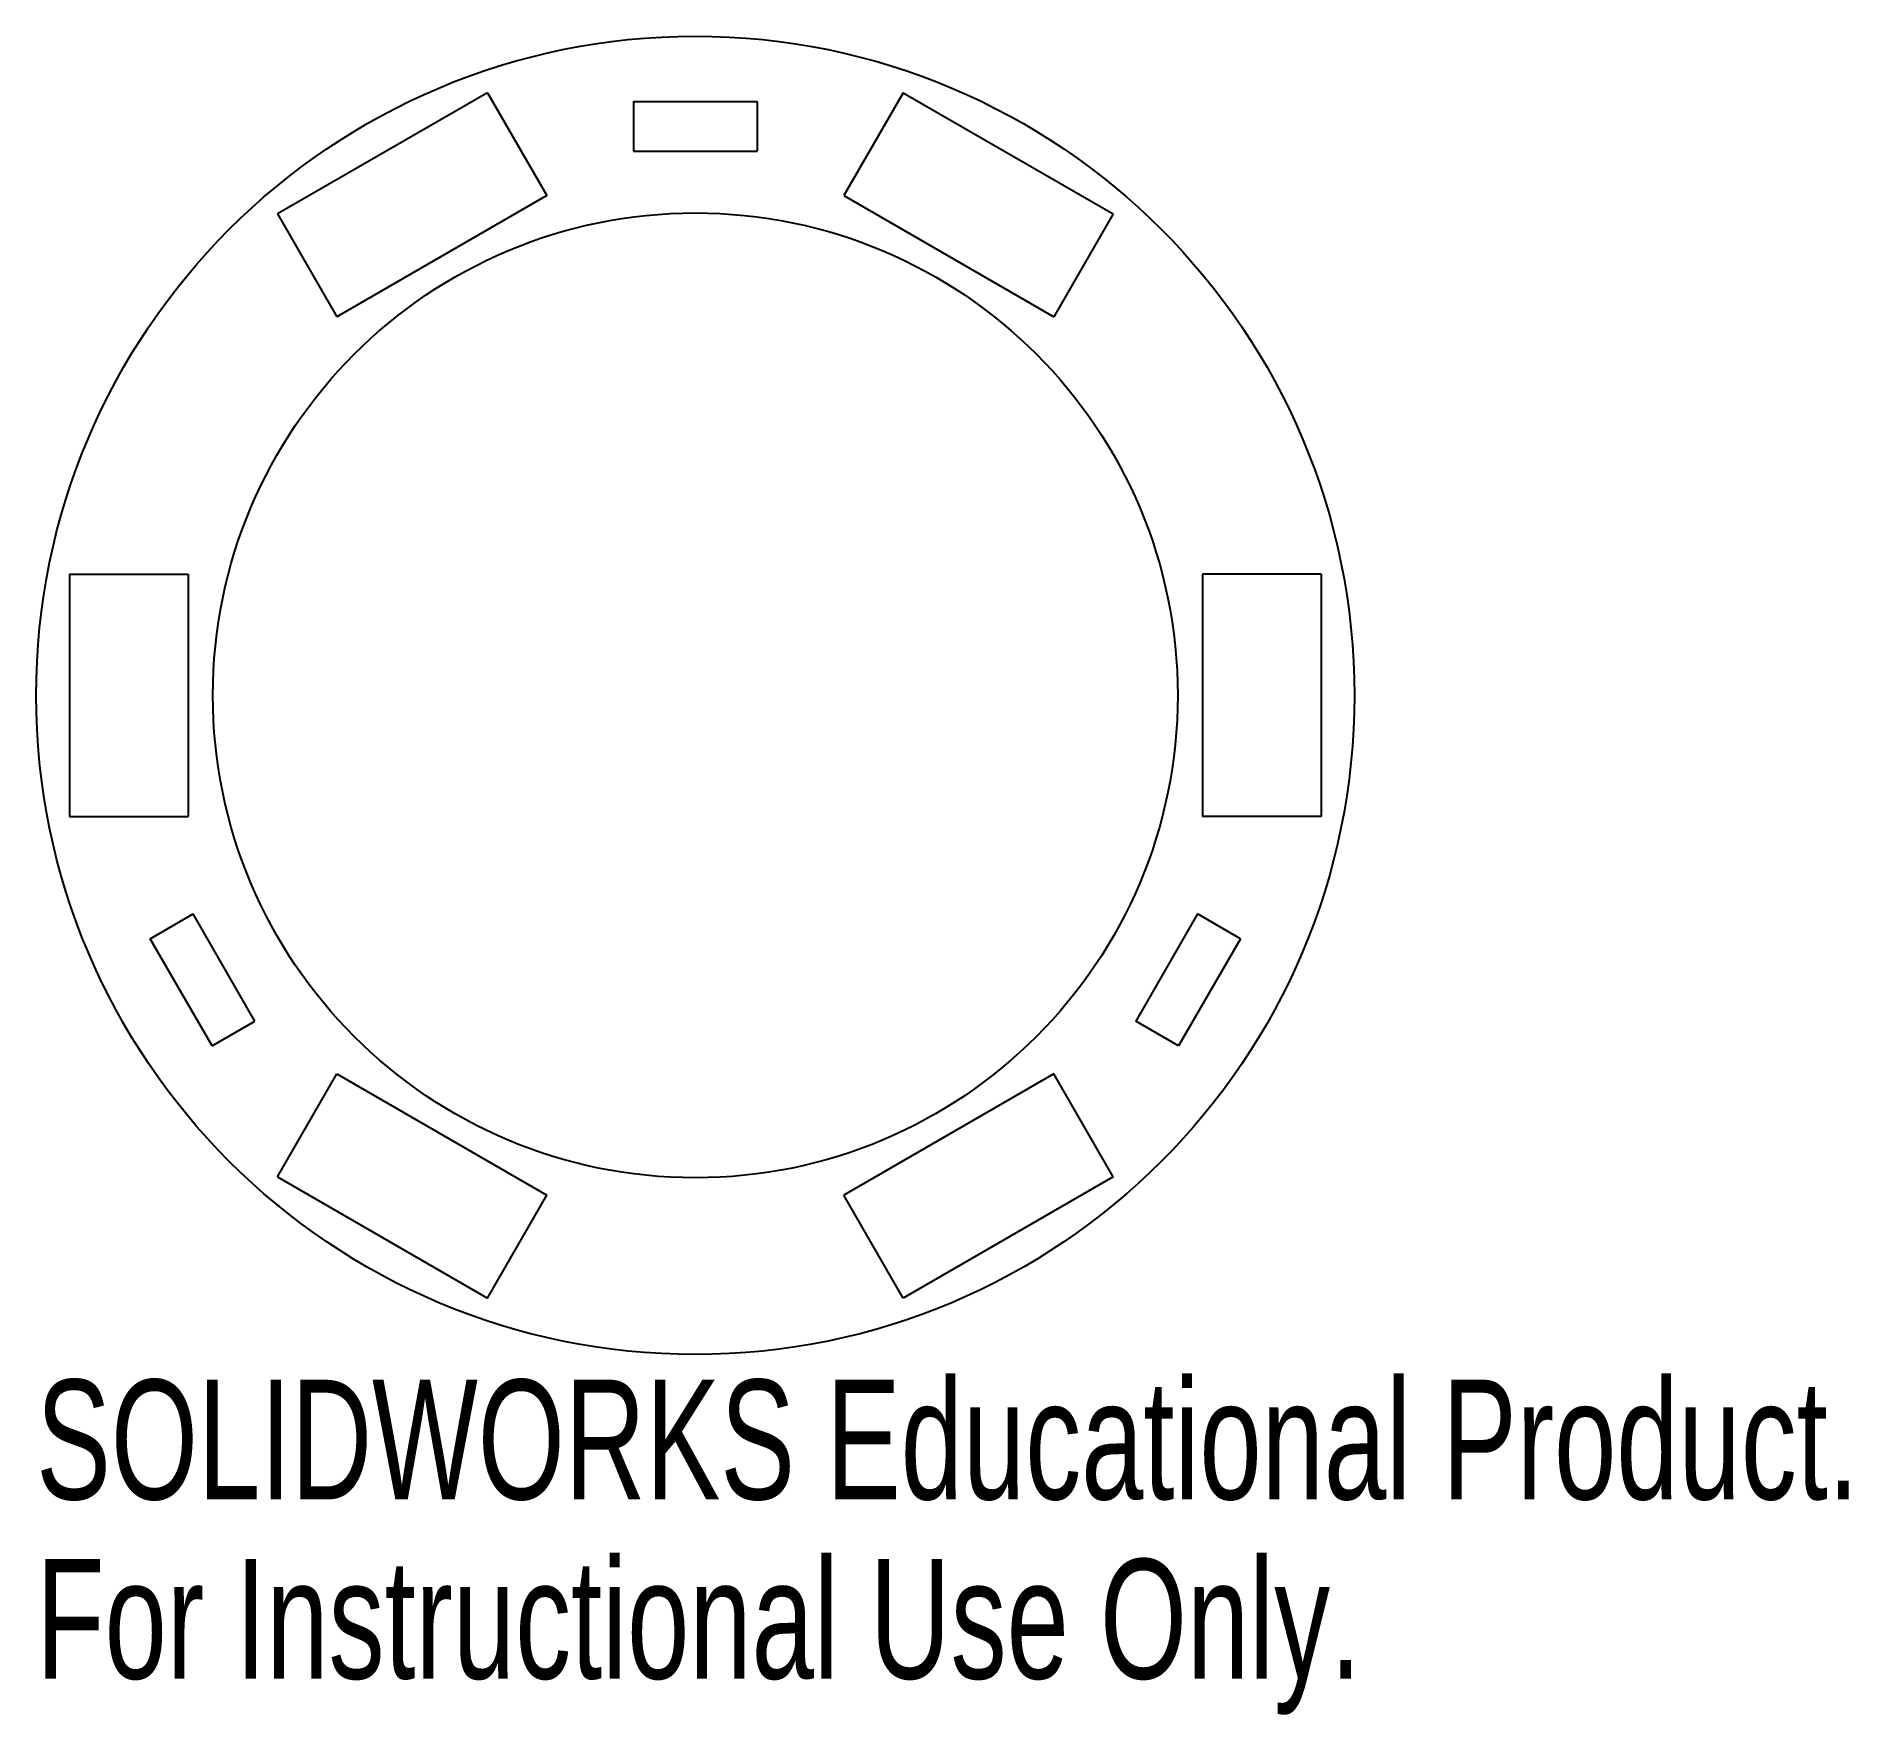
# Model space of a CAD drawing. Header units: millimetres. Extents: x -26.6 to 46.6, y -41.2 to 26.6.
import ezdxf

# ---------------------------------------------------------------- set-up
doc = ezdxf.new("R2010")
doc.units = ezdxf.units.MM
doc.styles.add('SLDTEXTSTYLE0', font='TXT', dxfattribs={"width": 0.7})

msp = doc.modelspace()

# ---------------------------------------------------------------- linework, layer by layer
at = {"color": 7, "linetype": 'Continuous', "lineweight": 25}
for p, q in [((-8.406, 24.36), (-16.894, 19.46)), ((-8.406, 24.36), (-6.006, 20.204)), ((8.406, 24.36), (6.006, 20.204)), ((8.406, 24.36), (16.894, 19.46)), ((-2.5, 24), (-2.5, 22)), ((-2.5, 24), (2.5, 24)), ((2.5, 24), (2.5, 22)), ((-2.5, 22), (2.5, 22)), ((-6.006, 20.204), (-14.494, 15.304)), ((6.006, 20.204), (14.494, 15.304)), ((-16.894, 19.46), (-14.494, 15.304)), ((16.894, 19.46), (14.494, 15.304)), ((-25.3, 4.9), (-25.3, -4.9)), ((-25.3, 4.9), (-20.5, 4.9)), ((-20.5, 4.9), (-20.5, -4.9)), ((25.3, 4.9), (20.5, 4.9)), ((20.5, 4.9), (20.5, -4.9)), ((25.3, 4.9), (25.3, -4.9)), ((-25.3, -4.9), (-20.5, -4.9)), ((25.3, -4.9), (20.5, -4.9)), ((-22.035, -9.835), (-20.303, -8.835)), ((-17.803, -13.165), (-20.303, -8.835)), ((20.303, -8.835), (17.803, -13.165)), ((22.035, -9.835), (20.303, -8.835)), ((-19.535, -14.165), (-22.035, -9.835)), ((22.035, -9.835), (19.535, -14.165)), ((-19.535, -14.165), (-17.803, -13.165)), ((19.535, -14.165), (17.803, -13.165)), ((-16.894, -19.46), (-14.494, -15.304)), ((-14.494, -15.304), (-6.006, -20.204)), ((14.494, -15.304), (6.006, -20.204)), ((16.894, -19.46), (14.494, -15.304)), ((-16.894, -19.46), (-8.406, -24.36)), ((16.894, -19.46), (8.406, -24.36)), ((-8.406, -24.36), (-6.006, -20.204)), ((8.406, -24.36), (6.006, -20.204))]:
    msp.add_line(p, q, dxfattribs=at)
for radius in [26.641, 19.5]:
    msp.add_circle((0, 0), radius, dxfattribs=at)

# ---------------------------------------------------------------- texts
at = {"color": 7, "linetype": 'Continuous', "char_height": 4.83362, "attachment_point": 1, "style": 'SLDTEXTSTYLE0'}
for s, insert in [('SOLIDWORKS Educational Product.', (-26.641, -27.661)), ('For Instructional Use Only.', (-26.641, -34.911))]:
    msp.add_mtext(s, dxfattribs=dict(at, insert=insert))

doc.saveas('drawing.dxf')
